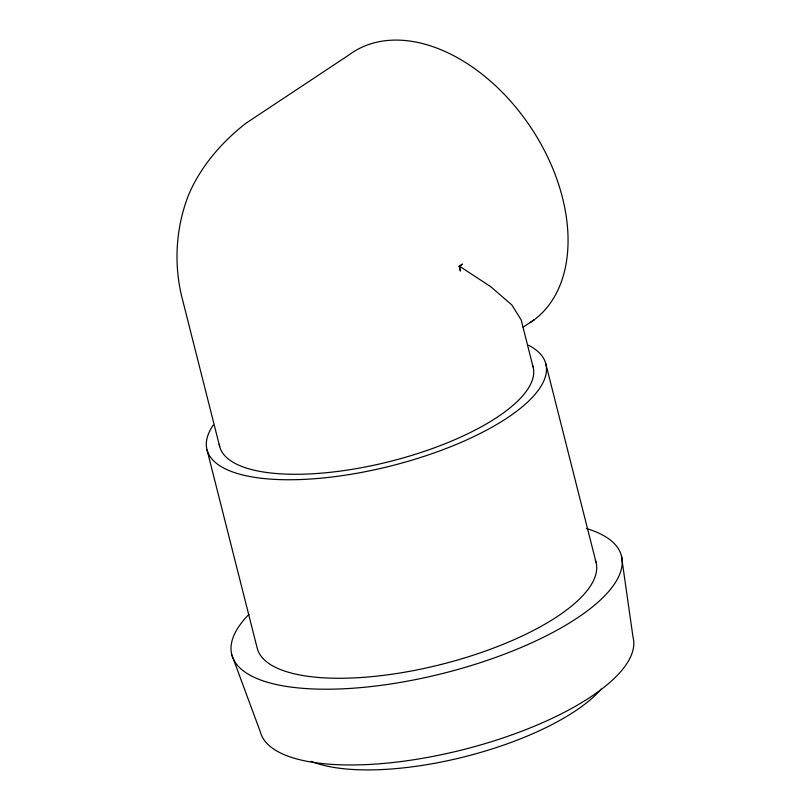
<?xml version="1.0" encoding="UTF-8"?>
<svg xmlns="http://www.w3.org/2000/svg" width="810" height="810" viewBox="0 0 810 810"><rect width="100%" height="100%" fill="white"/><g stroke="black" fill="none" stroke-linecap="round" stroke-linejoin="round"><path stroke-width="1.21" d="M459.27 266.561L462.459 264.08L459.392 266.166L460.384 271.077L459.169 266.267M523.088 327.179L534.225 319.788M459.392 266.166L490.708 286.669L511.859 304.975L521.174 319.93L533.071 366.93M231.832 654.824L260.395 732.078A192.253 67.017 -14.2 0 0 463.806 749.493A192.253 67.017 -14.2 0 0 633.035 637.298L621.412 555.741M545.778 363.7L596.008 562.211M219.712 446.624L181.896 297.169C173.563 263.463 175.922 227.276 188.578 194.947C200.647 166.455 221.758 142.084 245.997 123.221L348.897 54.999A161.666 107.517 56.5 0 1 529.801 125.925A161.666 107.517 56.5 0 1 530.236 322.572M207.016 449.854L257.246 648.365A174.778 60.922 -14.2 0 0 445.298 663.39A174.778 60.922 -14.2 0 0 595.309 560.044M532.372 364.783A161.666 56.356 -14.2 0 1 390.764 461.265A161.666 56.356 -14.2 0 1 219.267 444.417M601.141 689.138A166.04 57.874 -14.2 0 1 463.148 757.127A166.04 57.874 -14.2 0 1 311.151 761.319M586.379 528.505A200.991 70.055 -14.2 0 1 444.487 673.029A200.991 70.055 -14.2 0 1 248.994 614.314M528.545 345.232A174.778 60.922 -14.2 0 1 391.402 465.821A174.778 60.922 -14.2 0 1 213.243 425.068"/></g></svg>
